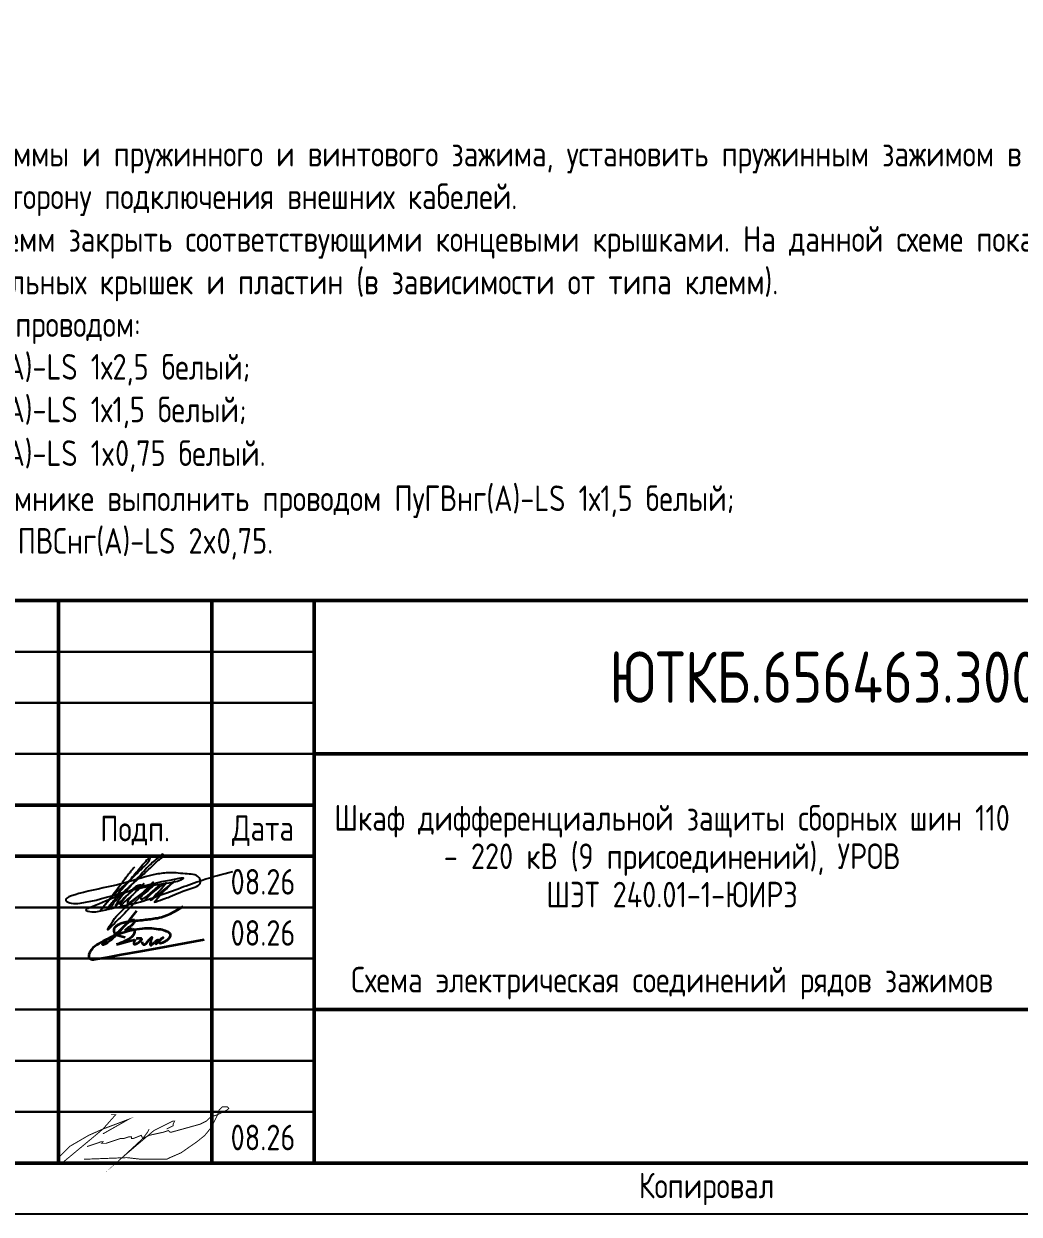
# Model space of a CAD drawing. Header units: millimetres. Extents: x -840 to 2694, y 0 to 584.
# Drawn here: x 2243.6 to 2340.9, y -0.1 to 116.3 of the extents above; entities that cross this region are included whole.
import ezdxf

# ---------------------------------------------------------------- set-up
doc = ezdxf.new("R2010")
doc.units = ezdxf.units.MM
doc.styles.add('Gost_type_A', font='GOST_0.TTF')

# ---------------------------------------------------------------- blocks, each defined once
blk = doc.blocks.new('Штамп большой нижний')
at = {"lineweight": 50}
for points in [[(-168, 55), (-145, 55), (-145, 35), (-168, 35)], [(-145, 55), (-130, 55), (-130, 35), (-145, 35)], [(-130, 55), (-120, 55), (-120, 35), (-130, 35)], [(-120, 55), (0, 55), (0, 40), (-120, 40)], [(-120, 40), (-50, 40), (-50, 15), (-120, 15)], [(-168, 35), (-145, 35), (-145, 30), (-168, 30)], [(-145, 35), (-130, 35), (-130, 30), (-145, 30)], [(-130, 35), (-120, 35), (-120, 30), (-130, 30)], [(-168, 30), (-145, 30), (-145, 0), (-168, 0)], [(-145, 30), (-130, 30), (-130, 0), (-145, 0)], [(-130, 30), (-120, 30), (-120, 0), (-130, 0)], [(-120, 15), (-50, 15), (-50, 0), (-120, 0)]]:
    blk.add_lwpolyline(points, close=True, dxfattribs=at)
for points in [[(-168, 55), (-145, 55), (-145, 50), (-168, 50)], [(-145, 55), (-130, 55), (-130, 50), (-145, 50)], [(-130, 55), (-120, 55), (-120, 50), (-130, 50)], [(-168, 50), (-145, 50), (-145, 45), (-168, 45)], [(-145, 50), (-130, 50), (-130, 45), (-145, 45)], [(-130, 50), (-120, 50), (-120, 45), (-130, 45)], [(-168, 45), (-145, 45), (-145, 40), (-168, 40)], [(-145, 45), (-130, 45), (-130, 40), (-145, 40)], [(-130, 45), (-120, 45), (-120, 40), (-130, 40)], [(-168, 40), (-145, 40), (-145, 35), (-168, 35)], [(-145, 40), (-130, 40), (-130, 35), (-145, 35)], [(-130, 40), (-120, 40), (-120, 35), (-130, 35)], [(-168, 30), (-145, 30), (-145, 25), (-168, 25)], [(-145, 30), (-130, 30), (-130, 25), (-145, 25)], [(-130, 30), (-120, 30), (-120, 25), (-130, 25)], [(-168, 25), (-145, 25), (-145, 20), (-168, 20)], [(-145, 25), (-130, 25), (-130, 20), (-145, 20)], [(-130, 25), (-120, 25), (-120, 20), (-130, 20)], [(-168, 20), (-145, 20), (-145, 15), (-168, 15)], [(-145, 20), (-130, 20), (-130, 15), (-145, 15)], [(-130, 20), (-120, 20), (-120, 15), (-130, 15)], [(-168, 15), (-145, 15), (-145, 10), (-168, 10)], [(-145, 15), (-130, 15), (-130, 10), (-145, 10)], [(-130, 15), (-120, 15), (-120, 10), (-130, 10)], [(-168, 10), (-145, 10), (-145, 5), (-168, 5)], [(-145, 10), (-130, 10), (-130, 5), (-145, 5)], [(-130, 10), (-120, 10), (-120, 5), (-130, 5)], [(-168, 5), (-145, 5), (-145, 0), (-168, 0)], [(-145, 5), (-130, 5), (-130, 0), (-145, 0)], [(-130, 5), (-120, 5), (-120, 0), (-130, 0)]]:
    blk.add_lwpolyline(points, close=True)
at = {"char_height": 2.5, "style": 'Gost_type_A'}
for s, insert, width, attachment_point in [('Подп.', (-137.5, 32.5), 15, 5), ('Дата', (-125, 32.5), 10, 5), ('Копировал', (-75, -2.53), 13.1202, 6)]:
    blk.add_mtext(s, dxfattribs=dict(at, insert=insert, width=width, attachment_point=attachment_point))
blk = doc.blocks.new('Сотрудник 7_1')
at = {"lineweight": 35}
for points in [[(4.39, 2), (4.09, 2.07), (3.85, 2.15), (3.67, 2.21), (3.55, 2.27), (3.46, 2.33), (3.4, 2.39), (3.37, 2.44), (3.35, 2.5), (3.33, 2.55), (3.32, 2.61), (3.31, 2.66), (3.31, 2.72), (3.31, 2.77), (3.32, 2.83), (3.34, 2.89), (3.36, 2.94), (3.39, 2.99), (3.43, 3.05), (3.48, 3.1), (3.54, 3.15), (3.6, 3.2), (3.67, 3.24), (3.74, 3.29), (3.82, 3.33), (3.91, 3.37), (4.01, 3.4), (4.11, 3.44), (4.22, 3.47), (4.34, 3.5), (4.47, 3.53), (4.62, 3.56), (4.77, 3.58), (4.93, 3.61), (5.11, 3.63), (5.29, 3.65), (5.48, 3.67), (5.67, 3.69), (5.85, 3.71), (6.04, 3.72), (6.21, 3.74), (6.38, 3.76), (6.55, 3.77), (6.71, 3.79), (6.86, 3.81), (7.02, 3.83), (7.19, 3.86), (7.36, 3.89), (7.54, 3.92), (7.74, 3.96), (7.95, 4.01), (8.19, 4.09), (8.47, 4.19), (8.78, 4.33), (9.15, 4.51), (9.57, 4.74), (10.05, 5.03)], [(5.51, 4.62), (4.98, 3.97), (4.54, 3.43), (4.18, 3.01), (3.9, 2.68), (3.67, 2.43), (3.49, 2.24), (3.34, 2.09), (3.21, 1.97), (3.08, 1.86), (2.97, 1.76), (2.86, 1.67), (2.76, 1.6), (2.67, 1.53), (2.59, 1.47), (2.52, 1.42), (2.45, 1.38), (2.4, 1.35), (2.35, 1.33), (2.31, 1.31), (2.28, 1.3), (2.25, 1.3), (2.23, 1.3), (2.21, 1.31), (2.2, 1.31), (2.19, 1.33), (2.18, 1.34), (2.18, 1.36), (2.18, 1.38), (2.18, 1.4), (2.19, 1.42), (2.2, 1.45), (2.22, 1.48), (2.25, 1.51), (2.28, 1.55), (2.32, 1.59), (2.36, 1.63), (2.42, 1.67), (2.49, 1.72), (2.56, 1.78), (2.65, 1.84), (2.75, 1.9), (2.87, 1.97), (2.99, 2.04), (3.12, 2.12), (3.25, 2.21), (3.39, 2.3), (3.53, 2.41), (3.67, 2.52), (3.81, 2.64), (3.94, 2.77), (4.07, 2.9), (4.2, 3.03), (4.32, 3.15), (4.44, 3.27), (4.55, 3.37), (4.65, 3.46), (4.74, 3.54), (4.82, 3.6), (4.9, 3.64), (4.97, 3.68), (5.03, 3.7), (5.08, 3.72), (5.13, 3.73), (5.17, 3.73), (5.21, 3.73), (5.24, 3.73), (5.26, 3.73), (5.28, 3.72), (5.3, 3.71), (5.31, 3.7), (5.32, 3.68), (5.33, 3.66), (5.33, 3.64), (5.32, 3.61), (5.32, 3.58), (5.3, 3.54), (5.28, 3.5), (5.25, 3.46), (5.21, 3.41), (5.16, 3.36), (5.1, 3.3), (5.03, 3.23), (4.96, 3.17), (4.88, 3.1), (4.8, 3.04), (4.72, 2.98), (4.65, 2.92), (4.59, 2.87), (4.53, 2.83), (4.49, 2.8), (4.46, 2.77), (4.43, 2.76), (4.42, 2.75), (4.42, 2.74), (4.43, 2.75), (4.45, 2.75), (4.49, 2.76), (4.53, 2.78), (4.58, 2.8), (4.64, 2.82), (4.7, 2.84), (4.76, 2.85), (4.83, 2.86), (4.89, 2.87), (4.95, 2.88), (5.01, 2.87), (5.06, 2.87), (5.11, 2.85), (5.15, 2.84), (5.19, 2.81), (5.22, 2.78), (5.25, 2.75), (5.27, 2.72), (5.29, 2.68), (5.3, 2.63), (5.3, 2.59), (5.3, 2.54), (5.29, 2.49), (5.27, 2.44), (5.26, 2.38), (5.23, 2.33), (5.2, 2.28), (5.17, 2.22), (5.12, 2.17), (5.07, 2.11), (5, 2.05), (4.92, 1.99), (4.83, 1.93), (4.73, 1.86), (4.6, 1.79), (4.47, 1.72), (4.31, 1.65), (4.15, 1.57), (3.96, 1.49), (3.76, 1.41), (3.54, 1.32)], [(6.04, 1.58), (6.05, 1.53), (6.06, 1.49), (6.06, 1.46), (6.07, 1.43), (6.09, 1.4), (6.1, 1.38), (6.12, 1.36), (6.14, 1.35), (6.16, 1.33), (6.19, 1.33), (6.22, 1.33), (6.25, 1.33), (6.28, 1.33), (6.31, 1.34), (6.34, 1.36), (6.37, 1.38), (6.4, 1.4), (6.43, 1.43), (6.46, 1.46), (6.49, 1.5), (6.52, 1.53), (6.55, 1.57), (6.58, 1.62), (6.62, 1.66), (6.65, 1.71), (6.69, 1.75), (6.73, 1.8), (6.78, 1.84), (6.82, 1.88), (6.85, 1.92), (6.89, 1.95), (6.92, 1.98), (6.95, 2.01), (6.97, 2.03), (6.98, 2.05), (7, 2.06), (7, 2.06), (7.01, 2.06), (7.01, 2.05), (7, 2.03), (7, 2), (6.99, 1.96), (6.97, 1.93), (6.96, 1.88), (6.94, 1.83), (6.93, 1.79), (6.91, 1.74), (6.9, 1.69), (6.89, 1.64), (6.88, 1.6), (6.87, 1.56), (6.86, 1.53), (6.85, 1.49), (6.84, 1.46), (6.84, 1.43), (6.84, 1.41), (6.84, 1.38), (6.84, 1.36), (6.84, 1.35), (6.84, 1.33), (6.84, 1.32), (6.85, 1.31), (6.86, 1.3), (6.86, 1.29), (6.87, 1.29), (6.88, 1.28), (6.89, 1.28), (6.9, 1.27), (6.91, 1.27), (6.92, 1.27), (6.93, 1.28), (6.95, 1.28), (6.96, 1.29), (6.97, 1.29), (6.98, 1.3), (7, 1.32), (7.03, 1.34), (7.06, 1.37), (7.1, 1.41), (7.15, 1.45), (7.21, 1.5), (7.27, 1.56), (7.34, 1.62), (7.41, 1.68), (7.48, 1.73), (7.54, 1.77), (7.58, 1.79), (7.6, 1.79), (7.61, 1.77), (7.59, 1.72), (7.57, 1.67), (7.54, 1.61), (7.5, 1.54), (7.46, 1.48), (7.43, 1.43), (7.41, 1.4), (7.4, 1.38), (7.41, 1.38), (7.42, 1.4), (7.45, 1.43), (7.49, 1.48), (7.54, 1.53), (7.6, 1.59), (7.66, 1.66), (7.73, 1.72), (7.81, 1.79), (7.88, 1.85), (7.95, 1.9), (8.01, 1.95), (8.06, 1.99), (8.09, 2.01), (8.11, 2.02), (8.1, 2.02), (8.07, 1.99), (8.03, 1.96), (7.98, 1.91), (7.92, 1.86), (7.87, 1.81), (7.81, 1.76), (7.76, 1.71), (7.73, 1.67), (7.7, 1.64), (7.68, 1.61), (7.67, 1.58), (7.67, 1.56), (7.67, 1.54), (7.68, 1.53), (7.7, 1.51), (7.71, 1.5), (7.73, 1.49), (7.75, 1.48), (7.77, 1.48), (7.8, 1.47), (7.83, 1.47), (7.87, 1.48), (7.91, 1.48), (7.96, 1.5), (8.01, 1.51), (8.07, 1.53), (8.13, 1.55), (8.19, 1.58), (8.26, 1.62), (8.33, 1.66), (8.4, 1.71), (8.48, 1.76), (8.55, 1.82), (8.63, 1.89), (8.69, 1.95), (8.75, 2.02), (8.79, 2.1), (8.82, 2.17), (8.83, 2.24), (8.81, 2.31), (8.78, 2.37), (8.72, 2.44), (8.65, 2.5), (8.56, 2.56), (8.44, 2.61), (8.31, 2.66), (8.17, 2.71), (8, 2.75), (7.83, 2.78), (7.64, 2.81), (7.44, 2.84), (7.22, 2.86), (7, 2.88), (6.77, 2.88), (6.53, 2.89), (6.29, 2.88), (6.04, 2.87), (5.79, 2.84), (5.52, 2.81), (5.25, 2.77), (4.97, 2.71), (4.68, 2.64), (4.38, 2.55), (4.06, 2.44), (3.74, 2.32), (3.42, 2.2), (3.11, 2.06), (2.8, 1.92), (2.51, 1.78), (2.25, 1.65), (2.01, 1.52), (1.8, 1.4), (1.62, 1.29), (1.47, 1.18), (1.35, 1.09), (1.24, 0.99), (1.15, 0.91), (1.08, 0.82), (1.02, 0.74), (0.97, 0.65), (0.93, 0.57), (0.89, 0.49), (0.86, 0.41), (0.84, 0.34), (0.83, 0.27), (0.82, 0.21), (0.82, 0.15), (0.83, 0.11), (0.84, 0.07), (0.85, 0.04), (0.87, 0.01), (0.89, -0.01), (0.91, -0.03), (0.94, -0.05), (0.97, -0.07), (1, -0.08), (1.03, -0.1), (1.07, -0.11), (1.1, -0.12), (1.13, -0.13), (1.17, -0.14), (1.2, -0.15), (1.24, -0.15), (1.29, -0.15), (1.47, -0.12), (1.9, -0.04), (2.7, 0.1), (3.99, 0.34), (5.91, 0.69), (8.58, 1.18), (12.12, 1.82)], [(3.54, 1.32), (4.17, 1.5), (4.63, 1.63), (4.96, 1.71), (5.17, 1.76), (5.28, 1.77), (5.33, 1.76), (5.34, 1.73), (5.32, 1.7), (5.3, 1.66), (5.28, 1.62), (5.27, 1.58), (5.26, 1.55), (5.25, 1.51), (5.24, 1.48), (5.24, 1.45), (5.24, 1.42), (5.24, 1.4), (5.25, 1.39), (5.26, 1.37), (5.27, 1.36), (5.29, 1.36), (5.31, 1.36), (5.33, 1.36), (5.35, 1.36), (5.39, 1.37), (5.42, 1.38), (5.46, 1.4), (5.49, 1.41), (5.54, 1.43), (5.58, 1.45), (5.62, 1.48), (5.67, 1.51), (5.72, 1.54), (5.76, 1.57), (5.81, 1.61), (5.85, 1.64), (5.89, 1.68), (5.93, 1.72), (5.96, 1.75), (5.99, 1.78), (6, 1.81), (6.02, 1.83), (6.02, 1.86), (6.01, 1.87), (6, 1.89), (5.98, 1.9), (5.95, 1.91), (5.91, 1.92), (5.87, 1.92), (5.81, 1.92), (5.75, 1.92), (5.69, 1.92), (5.63, 1.91), (5.57, 1.9), (5.51, 1.89), (5.46, 1.88)]]:
    blk.add_lwpolyline(points, dxfattribs=at)

msp = doc.modelspace()

# ---------------------------------------------------------------- linework, layer by layer
msp.add_lwpolyline([(2397, 419.88), (2397, -0.12), (2100, -0.12), (2100, 419.88)], close=True)
at = {"lineweight": 50}
msp.add_lwpolyline([(2392, 414.88), (2392, 4.88), (2120, 4.88), (2120, 414.88)], close=True, dxfattribs=at)
at = {"const_width": 0.0934}
for points in [[(2252.14, 9.61), (2252.6, 9.61), (2251.36, 8.21), (2250.43, 7.43), (2248.48, 5.81), (2247.36, 4.88), (2247, 4.88), (2247, 5.1), (2247.16, 5.56), (2248.09, 6.5), (2249.96, 7.59), (2251.36, 8.21), (2253.85, 9.15), (2251.36, 7.74)], [(2249.8, 6.5), (2250.74, 6.81), (2251.2, 6.97), (2251.36, 6.97), (2251.2, 6.81), (2251.36, 6.81), (2251.67, 6.81), (2253.07, 7.28), (2253.38, 7.28), (2253.85, 7.43), (2254.16, 7.43), (2254.16, 7.28), (2254.32, 7.28), (2255.1, 7.59), (2255.25, 7.28), (2255.87, 7.59), (2257.28, 7.9), (2257.74, 8.06), (2257.9, 7.9), (2258.05, 7.9), (2260.86, 8.68), (2261.48, 8.99), (2261.79, 9.3), (2262.1, 9.46), (2262.57, 9.61), (2263.19, 9.92), (2263.5, 10.08), (2263.66, 10.23), (2263.5, 10.39), (2263.19, 10.39), (2263.04, 10.39), (2262.72, 10.08), (2262.57, 9.61), (2261.95, 8.37), (2261.32, 7.59), (2260.55, 6.97), (2258.99, 5.88), (2257.9, 5.41), (2257.59, 5.25), (2255.1, 5.25), (2253.69, 5.41), (2249.49, 5.25)], [(2255.87, 8.21), (2255.72, 7.9), (2255.25, 7.28), (2253.23, 5.41), (2256.34, 8.06), (2258.21, 8.99), (2258.37, 8.99), (2258.21, 8.68), (2258.21, 8.52), (2257.59, 8.21)]]:
    msp.add_lwpolyline(points, dxfattribs=at)
msp.add_spline([(2254.43, 33.81), (2254.05, 33.36), (2253.86, 33.12), (2253.72, 32.94), (2253.28, 32.35), (2253.17, 32.2), (2251.93, 30.59), (2251.07, 29.51), (2252.13, 30.82), (2253.1, 31.73), (2254.32, 32.84), (2255.05, 33.56), (2255.74, 34.25), (2255.91, 34.51), (2255.96, 34.7), (2255.27, 34.06), (2254.13, 32.71), (2253.91, 32.43), (2252.85, 31.2), (2252.23, 30.31), (2251.89, 29.79), (2251.89, 29.7), (2252.18, 29.99), (2252.82, 30.8), (2253.57, 31.55), (2254.61, 32.49), (2255.13, 32.96), (2256.07, 33.82), (2256.88, 34.56), (2257.25, 34.93), (2257.25, 35.05), (2256.92, 34.89), (2255.84, 33.94), (2254.16, 32.07), (2252.9, 30.58), (2252.58, 30.06), (2253.78, 31.12), (2254.87, 32.01), (2255, 32.08), (2255.06, 31.96), (2254.92, 31.73), (2253.89, 30.78), (2253.36, 30.31), (2253.14, 30.14), (2253.07, 30.14), (2253.16, 30.38), (2253.79, 31.11), (2254.02, 31.34), (2254.96, 32.08), (2255.02, 32.08), (2255.02, 31.8), (2255.26, 32.04), (2253.97, 30.75), (2253.76, 30.33), (2253.76, 30.22), (2253.98, 30.34), (2255.12, 31.21), (2256.21, 32.3), (2253.45, 29.28), (2252.3, 28.13), (2251.83, 27.67), (2252.12, 28.25), (2253.54, 29.84), (2255.1, 31.17), (2256.38, 32.09), (2255.47, 31.29), (2255.08, 30.8), (2255.08, 30.65), (2255.4, 30.77), (2256.84, 32.06), (2255.42, 30.54), (2257.05, 31.99), (2257.55, 32.28), (2257.27, 31.92), (2256.02, 30.57), (2258.36, 32.43), (2257.3, 31.45), (2256.46, 30.51), (2256.38, 30.43), (2256.98, 30.59), (2257.73, 30.86), (2259.75, 31.67), (2260.88, 32.38), (2260.76, 32.77), (2259.39, 33.16), (2258.51, 33.25), (2257.55, 33.25), (2256.26, 33.05), (2252.79, 32.09), (2248.02, 30.36), (2248.25, 30.29), (2249.13, 30.29), (2253.26, 31.32), (2257.82, 32.29), (2259.14, 32.66), (2259.23, 32.72), (2258.77, 32.69), (2254.14, 31.55), (2250.03, 29.83), (2249.67, 29.63), (2250.27, 29.44), (2250.5, 29.44), (2251.8, 29.69), (2254.77, 30.36), (2256.74, 30.99), (2258.99, 31.81), (2261.05, 32.54), (2264.05, 33.4)], degree=3)

# ---------------------------------------------------------------- block references
for name, p in [('Штамп большой нижний', (2392, 4.88)), ('Сотрудник 7_1', (2249.14, 24.92))]:
    msp.add_blockref(name, p)

# ---------------------------------------------------------------- texts
at = {"style": 'Gost_type_A'}
for s, insert, char_height, width, attachment_point in [('\\pxi2,ql,t4;1.^IПри наличии у клеммы и пружинного и винтового зажима, установить пружинным зажимом в сторону внутреннего монтажа шкафа, а винтовым зажимом - в сторону подключения внешних кабелей.\\P2.^IОткрытые части клемм закрыть соответствующими концевыми крышками. На данной схеме показаны только места установок дополнительных разделительных крышек и пластин (в зависимости от типа клемм).\\P{\\A1;3.^IМонтаж выполнить проводом:\\P\\pi0,l4,q*,t4,9;-//-^I- ПуГВнг(А)-LS 1х2,5 белый;\\P\\pi2.42857,l1.57143,ql,t1.57143,9;-/-  ^I- ПуГВнг(А)-LS 1х1,5 белый; \\P\\pi-5,l9,q*,t9;\\fArial|b0|i0|c0|p34;\\H1.08333x;―^I\\fGOST type A|b0|i0|c204|p34;\\H0.92308x;- ПуГВнг(А)-LS 1x0,75 белый.\\A0;\\fMS Shell Dlg 2|b0|i0|c204|p0;\\H0.70834x;\\P\\pi2,l0,ql,t4;\\A1;\\fGOST type A|b0|i0|c204|p34;\\H1.41176x;4.^IПеремычки на клеммнике выполнить проводом ПуГВнг(А)-LS 1х1,5 белый;\\P5.^IWE2, \\H1x;WE4\\H1x; - Кабель ПВСнг(А)-LS 2x0,75.}', (2207, 63.88), 2.5, 183, 7), ('ЮТКБ.656463.300-032Э4.1', (2332, 52.38), 5, 120, 5), ('08.26', (2267, 32.38), 2.5, 10, 5), ('08.26', (2267, 27.38), 2.5, 10, 5), ('Схема электрическая соединений рядов зажимов', (2307, 20.88), 2.5, 70, 8), ('08.26', (2267, 7.38), 2.5, 10, 5)]:
    msp.add_mtext(s, dxfattribs=dict(at, insert=insert, char_height=char_height, width=width, attachment_point=attachment_point))
at = {"insert": (2307, 34.88), "char_height": 2.5, "width": 68, "attachment_point": 5, "line_spacing_factor": 0.9, "style": 'Gost_type_A'}
msp.add_mtext('Шкаф дифференциальной защиты сборных шин 110 - 220 кВ (9 присоединений), УРОВ \\PШЭТ 240.01-1-ЮИРЗ ', dxfattribs=at)

doc.saveas('drawing.dxf')
